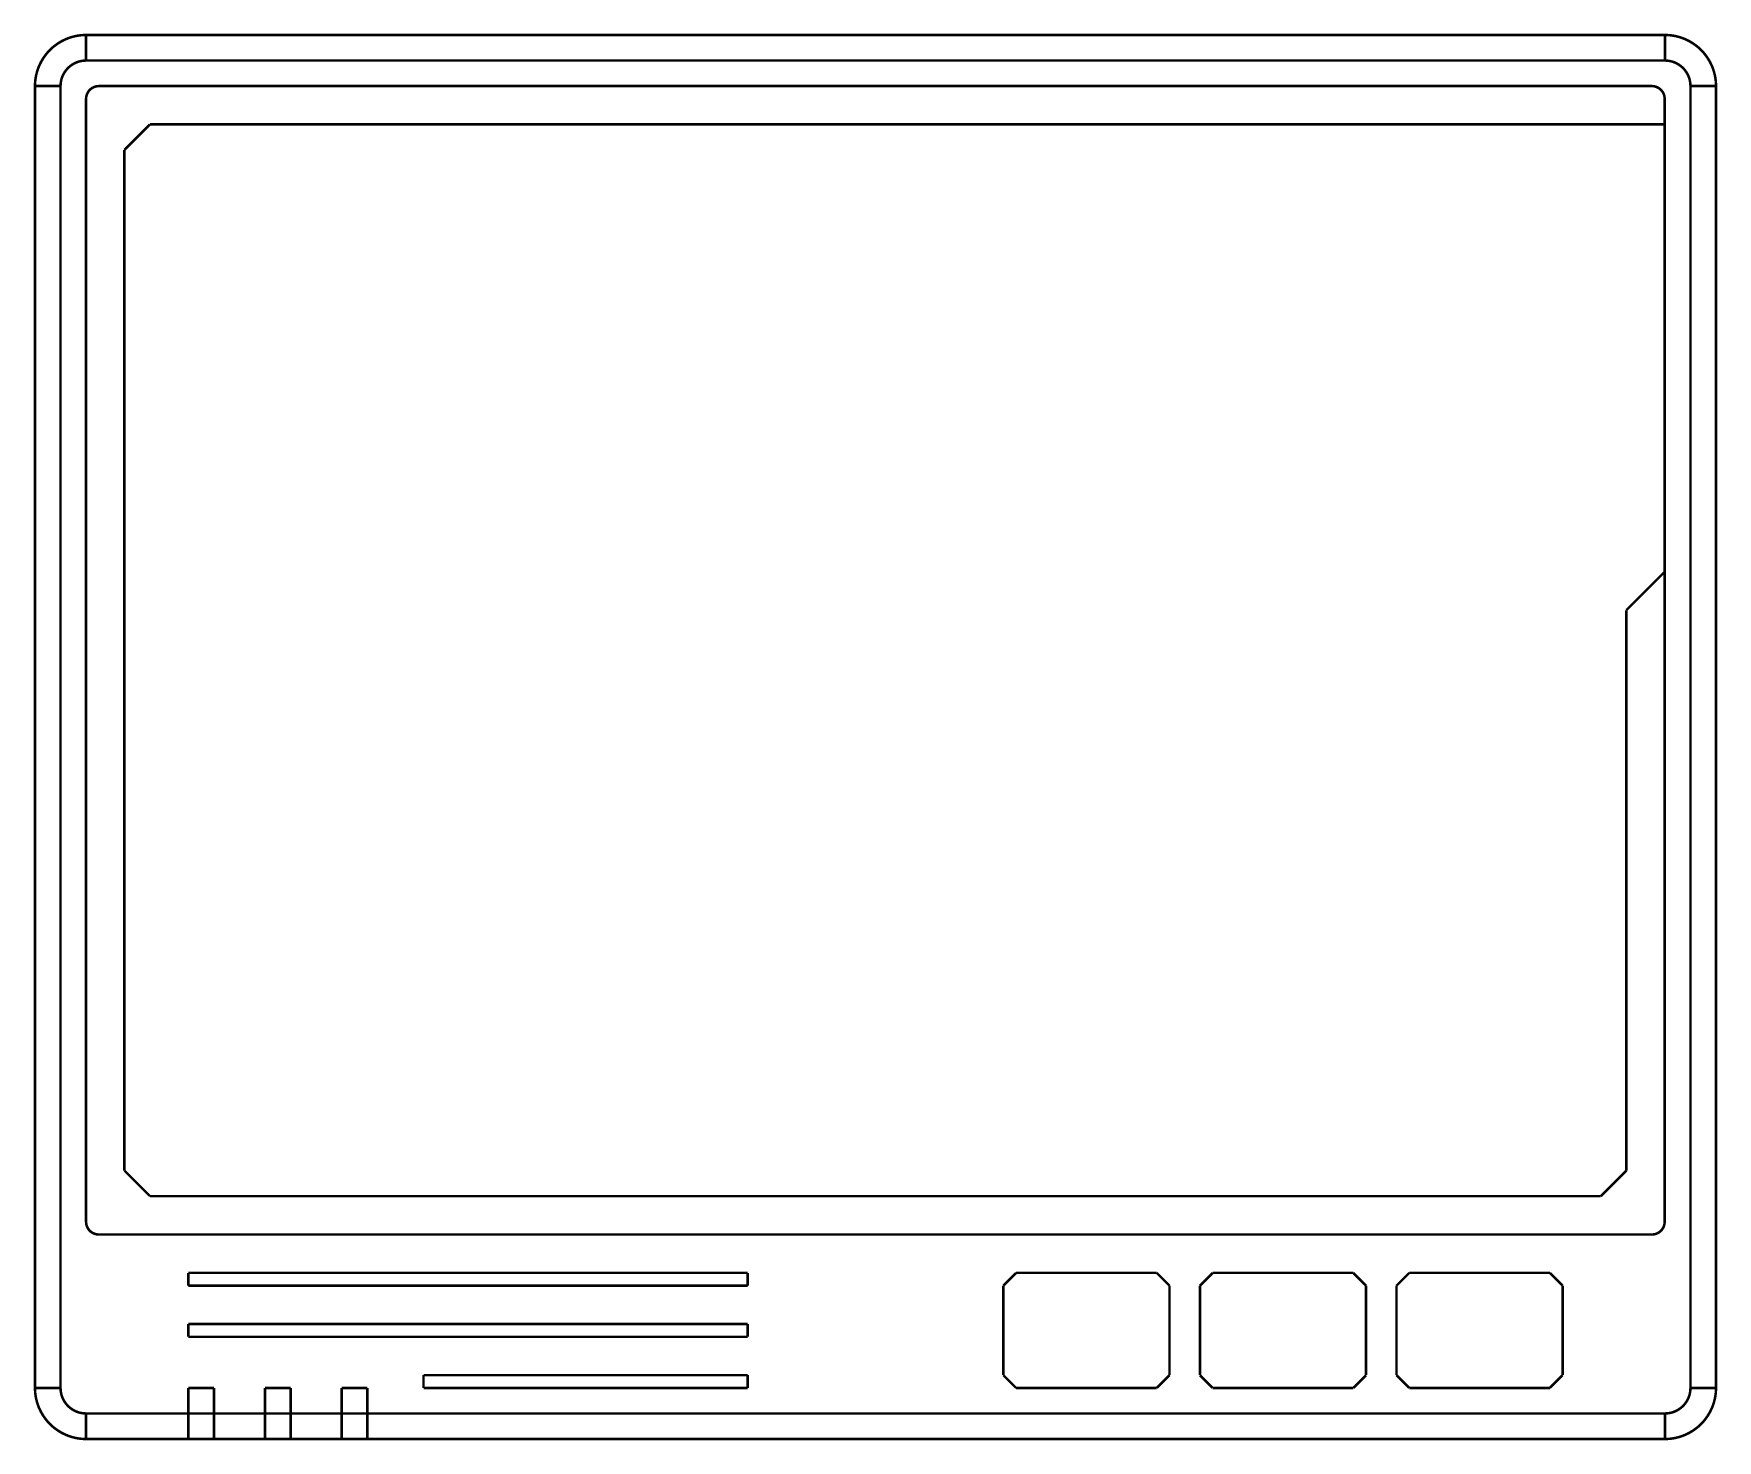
# Model space of a CAD drawing. Header units: millimetres. Extents: x -32.9 to 32.9, y -30.5 to 24.5.
import ezdxf

# ---------------------------------------------------------------- set-up
doc = ezdxf.new("R2010")
doc.units = ezdxf.units.MM
doc.header["$MEASUREMENT"] = 0
doc.layers.add('PWR', color=7, linetype='Continuous', true_color=0x7fc87f)

msp = doc.modelspace()

# ---------------------------------------------------------------- linework, layer by layer
at = {"layer": 'PWR', "const_width": 0.1}
for points in [[(-30.88, 24.46, 0.414), (-32.88, 22.46)], [(32.88, 22.46, 0.414), (30.88, 24.46)], [(-30.88, 23.46, 0.414), (-31.88, 22.46)], [(31.88, 22.46, 0.414), (30.88, 23.46)], [(-30.38, 22.46, 0.414), (-30.88, 21.96)], [(30.87, 21.96, 0.414), (30.37, 22.46)], [(-30.88, -21.96, 0.414), (-30.38, -22.46)], [(30.37, -22.46, 0.414), (30.87, -21.96)], [(-32.88, -28.46, 0.414), (-30.88, -30.46)], [(-31.88, -28.46, 0.414), (-30.88, -29.46)], [(30.88, -29.46, 0.414), (31.88, -28.46)], [(30.88, -30.46, 0.414), (32.88, -28.46)]]:
    msp.add_lwpolyline(points, format="xyb", dxfattribs=at)
for points in [[(-30.88, 24.46), (-30.88, 23.46)], [(-30.88, 24.46), (30.88, 24.46)], [(30.88, 24.46), (30.88, 23.46)], [(30.88, 23.46), (-30.88, 23.46)], [(-32.88, 22.46), (-31.88, 22.46)], [(-32.88, -28.46), (-32.88, 22.46)], [(-31.88, 22.46), (-31.88, -28.46)], [(30.37, 22.46), (-30.38, 22.46)], [(32.88, 22.46), (31.88, 22.46)], [(31.88, -28.46), (31.88, 22.46)], [(32.88, 22.46), (32.88, -28.46)], [(-30.88, 21.96), (-30.88, -21.96)], [(30.87, -21.96), (30.87, 21.96)], [(-29.38, 19.96), (-28.38, 20.96)], [(30.87, 20.96), (-28.38, 20.96)], [(-29.38, 19.96), (-29.38, -19.96)], [(30.87, 3.46), (29.37, 1.96)], [(29.37, -19.96), (29.37, 1.96)], [(-28.38, -20.96), (-29.38, -19.96)], [(29.37, -19.96), (28.37, -20.96)], [(-28.38, -20.96), (28.37, -20.96)], [(-30.38, -22.46), (30.37, -22.46)], [(-26.88, -23.96), (-5, -23.96)], [(-26.88, -23.96), (-26.88, -24.46)], [(-5, -23.96), (-5, -24.46)], [(5, -24.46), (5.5, -23.96)], [(5.5, -23.96), (11, -23.96)], [(11, -23.96), (11.5, -24.46)], [(12.69, -24.46), (13.19, -23.96)], [(13.19, -23.96), (18.69, -23.96)], [(18.69, -23.96), (19.19, -24.46)], [(20.38, -24.46), (20.88, -23.96)], [(20.88, -23.96), (26.38, -23.96)], [(26.38, -23.96), (26.88, -24.46)], [(-26.88, -24.46), (-5, -24.46)], [(5, -24.46), (5, -27.96)], [(11.5, -24.46), (11.5, -27.96)], [(12.69, -24.46), (12.69, -27.96)], [(19.19, -24.46), (19.19, -27.96)], [(20.38, -24.46), (20.38, -27.96)], [(26.88, -24.46), (26.88, -27.96)], [(-26.88, -25.96), (-5, -25.96)], [(-26.88, -25.96), (-26.88, -26.46)], [(-5, -25.96), (-5, -26.46)], [(-26.88, -26.46), (-5, -26.46)], [(-17.681, -27.96), (-5, -27.96)], [(-17.681, -27.96), (-17.681, -28.46)], [(-5, -27.96), (-5, -28.46)], [(5.5, -28.46), (5, -27.96)], [(11.5, -27.96), (11, -28.46)], [(13.19, -28.46), (12.69, -27.96)], [(19.19, -27.96), (18.69, -28.46)], [(20.88, -28.46), (20.38, -27.96)], [(26.88, -27.96), (26.38, -28.46)], [(-32.88, -28.46), (-31.88, -28.46)], [(-26.88, -30.46), (-26.88, -28.46)], [(-26.88, -28.46), (-25.88, -28.46)], [(-25.88, -30.46), (-25.88, -28.46)], [(-23.88, -28.46), (-22.88, -28.46)], [(-23.88, -30.46), (-23.88, -28.46)], [(-22.88, -30.46), (-22.88, -28.46)], [(-20.88, -30.46), (-20.88, -28.46)], [(-20.88, -28.46), (-19.88, -28.46)], [(-19.88, -30.46), (-19.88, -28.46)], [(-17.681, -28.46), (-5, -28.46)], [(5.5, -28.46), (11, -28.46)], [(13.19, -28.46), (18.69, -28.46)], [(20.88, -28.46), (26.38, -28.46)], [(31.88, -28.46), (32.88, -28.46)], [(-30.88, -30.46), (-30.88, -29.46)], [(-30.88, -29.46), (30.88, -29.46)], [(30.88, -30.46), (30.88, -29.46)], [(30.88, -30.46), (-30.88, -30.46)]]:
    msp.add_lwpolyline(points, dxfattribs=at)

doc.saveas('drawing.dxf')
